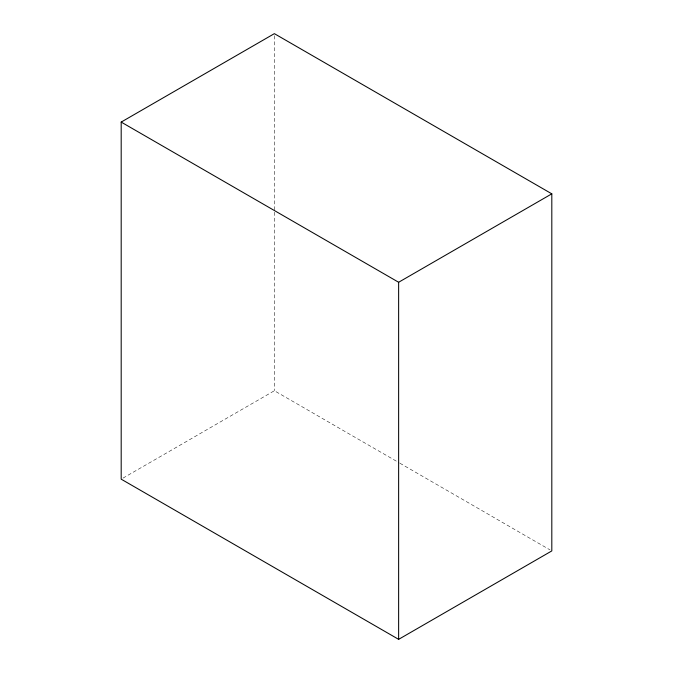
<?xml version="1.0" encoding="UTF-8"?>
<svg xmlns="http://www.w3.org/2000/svg" width="673" height="673" viewBox="0 0 673 673"><rect width="100%" height="100%" fill="white"/><g stroke="black" fill="none" stroke-linecap="round" stroke-linejoin="round"><path stroke-width="0.5" stroke-dasharray="3.37 2.52" d="M122.999 478.116L274.365 390.735L398.988 462.679M399.897 463.209L549.992 549.866M274.365 35.753L274.365 211.137M274.365 212.188L274.365 390.735"/><path stroke-width="1.01" d="M121.19 122.082L274.365 33.65L551.81 193.832L551.81 550.918L398.635 639.35L121.19 479.168L121.19 122.082L398.635 282.265L551.81 193.832M398.635 282.265L398.635 639.35"/></g></svg>
